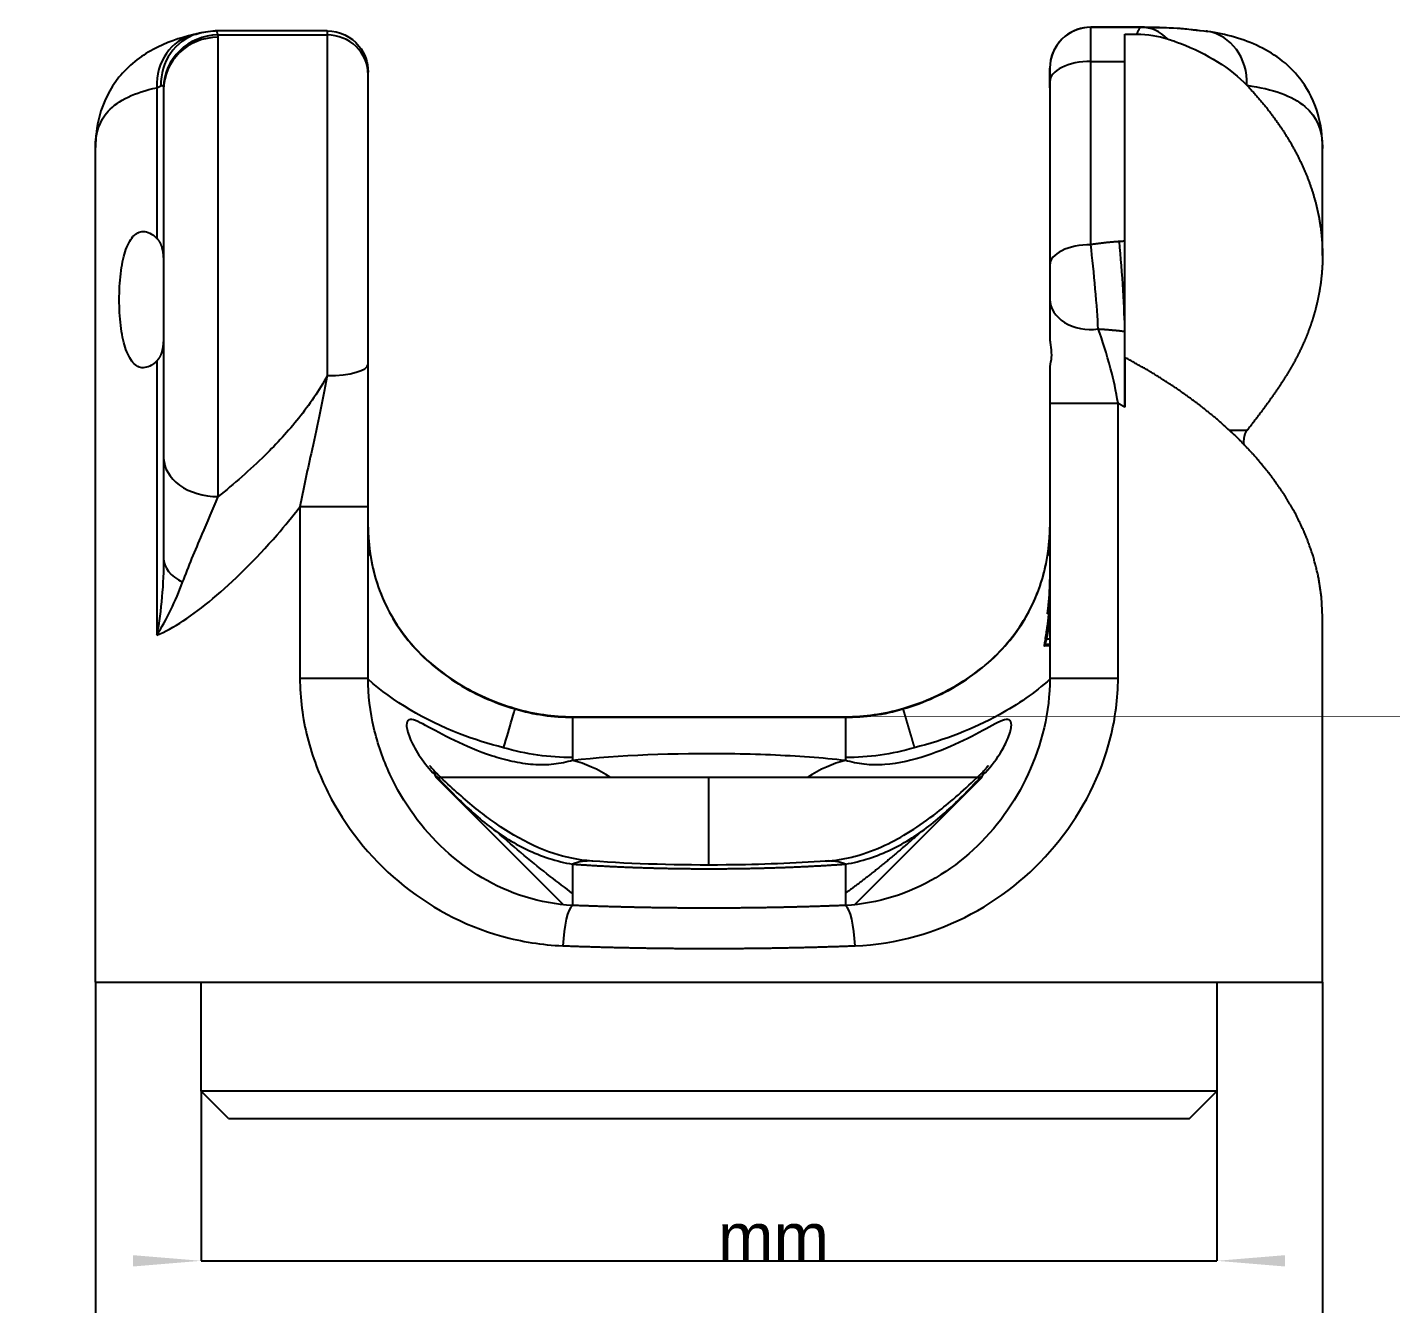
# Model space of a CAD drawing. Extents: x 9 to 202, y 45 to 250.
# Drawn here: x 8.8 to 108.8, y 146.2 to 239.9 of the extents above; entities that cross this region are included whole.
import ezdxf
from ezdxf.enums import TextEntityAlignment as Align

# ---------------------------------------------------------------- set-up
doc = ezdxf.new("R2010")
doc.units = 0
doc.layers.get('0').update_dxf_attribs({"linetype": 'CONTINUOUS'})
for name, color, linetype in [('Dimension001', 7, 'CONTINUOUS'), ('Dimension003', 7, 'CONTINUOUS'), ('ProjItem002', 7, 'CONTINUOUS')]:
    doc.layers.add(name, color=color, linetype=linetype)
doc.styles.get("Standard").update_dxf_attribs({"font": 'arial.ttf'})
doc.dimstyles.get("Standard").update_dxf_attribs({"dimscale": 0, "dimtxt": 2.5, "dimasz": 2.5, "dimexe": 1.25, "dimexo": 0.625, "dimtad": 1, "dimtxsty": 'STANDARD', "dimcen": 2.5, "dimazin": 3, "dimtfac": 1, "dimtmove": 0, "dimatfit": 3})

# ---------------------------------------------------------------- blocks, each defined once
blk = doc.blocks.new('*Dimension001')
at = {"color": 0}
for points in [[(16.5937, 148.973), (16.5937, 149.806), (21.5937, 149.39)], [(101.094, 148.973), (101.094, 149.806), (96.0937, 149.39)]]:
    blk.add_solid(points, dxfattribs=at)
at = {"layer": 'Dimension001'}
for p, q in [((21.5937, 161.839), (21.5937, 149.39)), ((96.0937, 161.839), (96.0937, 149.39)), ((21.5937, 149.39), (96.0937, 149.39))]:
    blk.add_line(p, q, dxfattribs=at)
blk.add_text(' mm', height=3.5, dxfattribs=at).set_placement((62.8953, 149.39), align=Align.CENTER)
blk = doc.blocks.new('*Dimension003')
at = {"color": 0}
for points in [[(8.84371, 131.968), (8.84371, 132.801), (13.8437, 132.385)], [(108.844, 131.968), (108.844, 132.801), (103.844, 132.385)]]:
    blk.add_solid(points, dxfattribs=at)
at = {"layer": 'Dimension003'}
for p, q in [((13.8437, 169.839), (13.8437, 132.385)), ((103.844, 169.839), (103.844, 132.385)), ((13.8437, 132.385), (103.844, 132.385))]:
    blk.add_line(p, q, dxfattribs=at)
blk.add_text(' mm', height=3.5, dxfattribs=at).set_placement((77.6944, 132.385), align=Align.CENTER)

msp = doc.modelspace()

# ---------------------------------------------------------------- linework, layer by layer
at = {"layer": 'ProjItem002'}
for p, q in [((30.8437, 239.598), (22.6271, 239.598)), ((22.8293, 239.301), (30.8437, 239.301)), ((86.8437, 239.865), (90.773, 239.865)), ((90.5706, 239.865), (86.8437, 239.865)), ((89.3437, 239.366), (90.2121, 239.366)), ((86.8437, 223.92), (86.8437, 237.365)), ((86.8437, 237.365), (89.3437, 237.365)), ((89.3437, 224.174), (89.3437, 237.365)), ((18.3437, 235.43), (18.3437, 224.383)), ((83.8437, 235.865), (83.8437, 222.42)), ((13.8437, 169.839), (13.8437, 231.042)), ((103.844, 223.118), (103.844, 231.044)), ((18.8437, 217.481), (18.8437, 200.93)), ((18.3437, 215.404), (18.3437, 195.278)), ((89.3437, 215.663), (89.3437, 212.012)), ((83.8437, 212.303), (83.8437, 192.122)), ((88.8437, 192.122), (88.8437, 212.303)), ((98.3067, 210.298), (97.0376, 210.298)), ((28.8437, 204.696), (28.8437, 192.122)), ((33.8437, 192.122), (33.8437, 204.696)), ((83.7942, 197.109), (83.8437, 197.109)), ((83.8159, 197.475), (83.8048, 197.475)), ((83.8437, 197.609), (83.8189, 197.609)), ((83.7733, 196.85), (83.671, 196.85)), ((103.844, 169.839), (103.844, 196.56)), ((83.8437, 194.496), (83.4336, 194.496)), ((83.4837, 194.63), (83.8437, 194.63)), ((83.8437, 194.996), (83.5139, 194.996)), ((48.8437, 189.298), (68.8437, 189.298)), ((48.8437, 189.257), (68.8437, 189.257)), ((48.8437, 189.257), (48.8437, 186.087)), ((68.8437, 189.257), (68.8437, 186.087)), ((48.1753, 175.507), (38.8437, 184.839)), ((58.8437, 178.418), (58.8437, 184.839)), ((69.5122, 175.508), (78.8437, 184.839)), ((48.8437, 178.487), (48.8437, 175.458)), ((68.8437, 178.487), (68.8437, 175.458)), ((21.5937, 161.839), (21.5937, 169.839)), ((96.0937, 169.839), (96.0937, 161.839)), ((23.5937, 159.839), (21.5937, 161.839)), ((94.0937, 159.839), (96.0937, 161.839))]:
    msp.add_line(p, q, dxfattribs=at)
for centre, major_axis, ratio, start_param, end_param in [((21.9437, 235.43), (-0.8953, 3.8985), 0.895524, -0.00041313, -4.91522), ((22.4883, 235.574), (1.198, -3.8164), 0.956867, 3.14166, 4.4206), ((22.8293, 235.42), (3.9002, 0.8878), 0.968849, -4.92946, -3.37236), ((22.8437, 235.284), (-4, 0), 0.961815, 4.71239, 0), ((21.9437, 235.43), (-0.8953, 3.8985), 0.895524, -0.0177562, -0.00041487), ((22.4883, 235.574), (1.198, -3.8164), 0.956867, 3.13777, 3.14166), ((22.4883, 235.574), (1.198, -3.8164), 0.956867, 3.03889, 3.13777), ((30.8437, 236.39), (-3, 0), 0.970316, 3.14159, 4.71239), ((86.8437, 236.865), (3, 0), 0.999994, -4.71239, -3.14159), ((90.5706, 235.865), (0.0172, -4), 0.773824, -3.80845, -3.14714), ((94.7926, 235.611), (-0.6118, -3.9529), 0.874384, -3.13912, -3.11401), ((94.7926, 235.611), (-0.6118, -3.9529), 0.874384, -4.57787, -3.14067), ((86.8437, 235.865), (3, 0), 0.5, -4.71239, -3.14159), ((88.9495, 221.65), (-0.343, 4.9882), 0.0395747, 3.75084, 5.23463), ((86.8437, 222.42), (3, 0), 0.5, -4.71239, -3.14159), ((86.8437, 219.915), (3, 0), 0.736521, 3.14159, 4.89336), ((30.8437, 215.152), (3, 0), 0.278883, 4.71239, 0), ((22.8437, 208.331), (4, 0), 0.722561, 3.14159, 4.71239), ((30.8438, 203.151), (3, 0.0117), 0.531746, 6.28318, 0.00594413), ((86.8436, 203.151), (3, -0.0117), 0.531746, 3.13565, 3.1416), ((31.051, 200.653), (2.9636, 0.4661), 0.172978, 6.28227, 0.315081), ((31.051, 200.653), (2.9636, 0.4661), 0.172978, 6.25764, 6.28222), ((86.6364, 200.653), (-2.9636, 0.4661), 0.172978, -6.28222, -6.25764), ((86.6364, 200.653), (-2.9636, 0.4661), 0.172978, -0.315081, -6.28227), ((22.8437, 200.93), (4, 0), 0.582825, 3.14159, 4.00341), ((43.7841, 187.025), (0.845, 2.8785), 0, -1.5708, -6.28234), ((43.7841, 187.025), (0.845, 2.8785), 0, -6.28196, -6.12461), ((48.8437, 166.359), (2.2618, -19.8717), 0.561489, -3.58704, -3.3416), ((68.8437, 166.359), (2.2618, 19.8717), 0.561489, -6.08318, -5.83774), ((25.0312, 170.697), (13.8918, 14.3881), 0.127861, -6.28304, -6.16107), ((25.0312, 170.697), (13.8918, 14.3881), 0.127861, -0.00002154, -6.28304), ((25.0312, 170.697), (13.8918, 14.3881), 0.127861, -0.00329707, -0.00002154), ((92.6562, 170.697), (13.8918, -14.3881), 0.127861, -3.14157, -3.13815), ((92.6562, 170.697), (13.8918, -14.3881), 0.127861, -3.26371, -3.14159), ((48.8437, 158.759), (-1.4134, -19.95), 0.390365, 3.14144, 3.32112), ((48.8437, 158.759), (-1.4134, -19.95), 0.390365, 3.13418, 3.14141), ((68.8437, 158.759), (1.4134, -19.95), 0.390365, -3.14141, -3.13418), ((68.8437, 158.759), (1.4134, -19.95), 0.390365, -3.32112, -3.14144), ((48.8437, 172.499), (-0.1225, -2.9975), 0.237908, 3.31167, 4.72211), ((68.8437, 172.499), (0.1225, -2.9975), 0.237908, -4.72211, -3.31167)]:
    msp.add_ellipse(centre, major_axis=major_axis, ratio=ratio, start_param=start_param, end_param=end_param, dxfattribs=at)
for points, degree, knots in [([(21.0505, 239.328), (19.996, 239.085), (18.9998, 238.742), (18.0679, 238.237), (17.1382, 237.735), (16.2595, 237.049), (15.571, 236.195), (14.8997, 235.37), (14.4051, 234.37), (14.1358, 233.348), (13.9293, 232.574), (13.8442, 231.798), (13.8444, 231.043)], 3, [0, 0, 0, 0, 0.166667, 0.166667, 0.166667, 0.333333, 0.333333, 0.333333, 0.666667, 0.666667, 0.666667, 1, 1, 1, 1]), ([(22.8437, 205.441), (22.8437, 207.671), (22.8437, 210.175), (22.8437, 212.898), (22.8437, 215.779), (22.8437, 218.751), (22.8437, 221.75), (22.8437, 224.707), (22.8437, 227.555), (22.8437, 230.232), (22.8437, 232.675), (22.8437, 234.832), (22.8437, 236.653), (22.8437, 238.097), (22.8437, 239.131)], 1, [5.33407, 5.33407, 5.48414, 5.63422, 5.7843, 5.93437, 6.08445, 6.23452, 6.3846, 6.53467, 6.68475, 6.83482, 6.9849, 7.13498, 7.28505, 7.43513, 7.43513]), ([(30.8437, 239.598), (31.7332, 239.603), (32.6126, 239.185), (33.1702, 238.492), (33.6034, 237.963), (33.8456, 237.282), (33.8437, 236.598)], 3, [0, 0, 0, 0, 0.565036, 0.565036, 0.565036, 1, 1, 1, 1]), ([(86.8437, 239.865), (86.1677, 239.867), (85.4944, 239.631), (84.968, 239.207), (84.2644, 238.65), (83.8384, 237.763), (83.8437, 236.865)], 3, [0, 0, 0, 0, 0.430026, 0.430026, 0.430026, 1, 1, 1, 1]), ([(86.8437, 237.365), (86.8437, 237.681), (86.8437, 237.98), (86.8437, 238.263), (86.8437, 238.527), (86.8437, 238.77), (86.8437, 238.992), (86.8437, 239.191), (86.8437, 239.365), (86.8437, 239.515), (86.8437, 239.639), (86.8437, 239.736), (86.8437, 239.807), (86.8437, 239.85), (86.8437, 239.865)], 1, [5.76134, 5.76134, 5.83589, 5.91044, 5.98499, 6.05954, 6.13409, 6.20864, 6.28319, 6.35773, 6.43228, 6.50683, 6.58138, 6.65593, 6.73048, 6.80503, 6.80503]), ([(89.3437, 237.365), (89.3437, 237.795), (89.3437, 238.188), (89.3437, 238.527), (89.3437, 238.575), (89.3437, 238.622), (89.3437, 238.669), (89.3437, 238.76), (89.3437, 238.848), (89.3437, 238.932), (89.3437, 239.013), (89.3437, 239.091), (89.3437, 239.165), (89.3437, 239.236), (89.3437, 239.303), (89.3437, 239.366)], 3, [5.76134, 5.76134, 5.76134, 5.76134, 6.05972, 6.05972, 6.05972, 6.10235, 6.10235, 6.10235, 6.1876, 6.1876, 6.1876, 6.27285, 6.27285, 6.27285, 6.3581, 6.3581, 6.3581, 6.3581]), ([(92.4716, 239.016), (92.7764, 238.918), (93.0819, 238.809), (93.3882, 238.692), (94.4046, 238.301), (95.3283, 237.841), (96.1337, 237.339), (96.9854, 236.809), (97.7162, 236.225), (98.2998, 235.611)], 3, [0.241689, 0.241689, 0.241689, 0.241689, 0.329862, 0.329862, 0.329862, 0.622818, 0.622818, 0.622818, 0.932631, 0.932631, 0.932631, 0.932631]), ([(103.844, 231.037), (103.844, 231.864), (103.74, 232.713), (103.493, 233.55), (103.248, 234.386), (102.853, 235.203), (102.332, 235.914), (101.934, 236.461), (101.45, 236.961), (100.917, 237.385), (100.385, 237.81), (99.8124, 238.158), (99.2209, 238.443), (98.0354, 239.013), (96.7626, 239.351), (95.4008, 239.564)], 3, [0, 0, 0, 0, 0.25, 0.25, 0.25, 0.5, 0.5, 0.5, 0.625, 0.625, 0.625, 0.75, 0.75, 0.75, 1, 1, 1, 1]), ([(83.8437, 235.432), (83.8437, 235.629), (83.8437, 235.812), (83.8437, 235.98), (83.8437, 236.133), (83.8437, 236.272), (83.8437, 236.396), (83.8437, 236.506), (83.8437, 236.601), (83.8437, 236.682), (83.8437, 236.748), (83.8437, 236.799), (83.8437, 236.836), (83.8437, 236.858), (83.8437, 236.865)], 1, [6.59451, 6.59451, 6.60879, 6.62306, 6.63734, 6.65161, 6.66589, 6.68016, 6.69444, 6.70871, 6.72299, 6.73726, 6.75154, 6.76581, 6.78009, 6.79437, 6.79437]), ([(83.8437, 236.865), (83.8437, 236.862), (83.8437, 236.859), (83.8437, 236.85), (83.8437, 236.842), (83.8437, 236.828), (83.8437, 236.814), (83.8437, 236.794), (83.8437, 236.775), (83.8437, 236.75), (83.8437, 236.725), (83.8437, 236.695), (83.8437, 236.665), (83.8437, 236.63), (83.8437, 236.595), (83.8437, 236.555), (83.8437, 236.516), (83.8437, 236.471), (83.8437, 236.427), (83.8437, 236.378), (83.8437, 236.33), (83.8437, 236.226), (83.8437, 236.111), (83.8437, 235.993), (83.8437, 235.865)], 2, [5.76134, 5.76134, 5.76134, 5.83589, 5.83589, 5.91044, 5.91044, 5.98499, 5.98499, 6.05954, 6.05954, 6.13409, 6.13409, 6.20864, 6.20864, 6.28319, 6.28319, 6.35773, 6.35773, 6.43228, 6.43228, 6.50683, 6.50683, 6.65593, 6.65593, 6.80503, 6.80503, 6.80503]), ([(13.8444, 231.043), (13.8433, 232.111), (14.1475, 233.005), (14.7885, 233.709), (15.5303, 234.526), (16.7203, 235.091), (18.3437, 235.43)], 3, [-1.90627, -1.90627, -1.90627, -1.90627, -1.02307, -1.02307, -1.02307, 0, 0, 0, 0]), ([(18.8437, 235.284), (18.8437, 234.456), (18.8437, 233.301), (18.8437, 231.845), (18.8437, 230.119), (18.8437, 228.164), (18.8437, 226.023), (18.8437, 223.744), (18.8437, 221.379), (18.8437, 218.98), (18.8437, 216.602), (18.8437, 214.297), (18.8437, 212.119), (18.8437, 210.115), (18.8437, 208.331)], 1, [5.13124, 5.13124, 5.28132, 5.4314, 5.58147, 5.73155, 5.88162, 6.0317, 6.18177, 6.33185, 6.48192, 6.632, 6.78208, 6.93215, 7.08223, 7.2323, 7.2323]), ([(33.8437, 227.518), (33.8437, 228.484), (33.8437, 229.402), (33.8437, 230.266), (33.8437, 231.072), (33.8437, 231.816), (33.8437, 232.494), (33.8437, 233.1), (33.8437, 233.633), (33.8437, 234.089), (33.8437, 234.466), (33.8437, 234.761), (33.8437, 234.973), (33.8437, 235.101), (33.8437, 235.143)], 1, [0, 0, 0.0747998, 0.1496, 0.224399, 0.299199, 0.373999, 0.448799, 0.523599, 0.598399, 0.673198, 0.747998, 0.822798, 0.897598, 0.972398, 1.0472, 1.0472]), ([(98.2998, 235.611), (100.199, 235.343), (101.628, 234.839), (102.548, 234.051), (103.426, 233.299), (103.843, 232.289), (103.844, 231.044)], 3, [-3.78893, -3.78893, -3.78893, -3.78893, -2.70638, -2.70638, -2.70638, -1.6744, -1.6744, -1.6744, -1.6744]), ([(98.2998, 235.611), (99.0496, 234.787), (99.7478, 233.948), (100.394, 233.095), (100.986, 232.229), (101.524, 231.352), (102.008, 230.464), (102.436, 229.566), (102.808, 228.661), (103.123, 227.748), (103.382, 226.829), (103.584, 225.905), (103.728, 224.978), (103.815, 224.049), (103.844, 223.118)], 1, [4.21076, 4.21076, 4.24659, 4.28242, 4.31825, 4.35408, 4.38992, 4.42575, 4.46158, 4.49741, 4.53324, 4.56907, 4.6049, 4.64073, 4.67656, 4.71239, 4.71239]), ([(17.35, 214.893), (17.0901, 214.893), (16.8267, 215.016), (16.5976, 215.274), (16.3685, 215.533), (16.173, 215.929), (16.0249, 216.397), (15.8872, 216.833), (15.7734, 217.386), (15.6993, 217.995), (15.6252, 218.604), (15.5901, 219.269), (15.5901, 219.893), (15.5901, 220.518), (15.6252, 221.183), (15.6993, 221.792), (15.7734, 222.401), (15.8872, 222.954), (16.0249, 223.389), (16.173, 223.858), (16.3685, 224.254), (16.5976, 224.512), (16.8267, 224.771), (17.09, 224.893), (17.3499, 224.893)], 3, [0.796184, 0.796184, 0.796184, 0.796184, 0.997656, 0.997656, 0.997656, 1.19913, 1.19913, 1.19913, 1.3865, 1.3865, 1.3865, 1.57388, 1.57388, 1.57388, 1.76126, 1.76126, 1.76126, 1.94863, 1.94863, 1.94863, 2.1501, 2.1501, 2.1501, 2.35154, 2.35154, 2.35154, 2.35154]), ([(18.3437, 224.383), (18.5066, 224.215), (18.6035, 224.003), (18.7518, 223.674), (18.8012, 223.224), (18.8469, 222.805), (18.8437, 222.306)], 2, [3.82876, 3.82876, 3.82876, 3.90504, 3.90504, 4.02355, 4.02355, 4.13353, 4.13353, 4.13353]), ([(89.3437, 217.567), (89.3437, 217.938), (89.3437, 218.409), (89.3437, 218.953), (89.3437, 219.501), (89.3437, 220.112), (89.3437, 220.753), (89.3437, 221.915), (89.3437, 223.151), (89.3437, 224.174)], 3, [0, 0, 0, 0, 0.194144, 0.194144, 0.194144, 0.389545, 0.389545, 0.389545, 0.74492, 0.74492, 0.74492, 0.74492]), ([(89.3437, 221.725), (89.3437, 221.751), (89.3437, 221.828), (89.3437, 221.952), (89.3437, 222.118), (89.3437, 222.32), (89.3437, 222.55), (89.3437, 222.796), (89.3437, 223.051), (89.3437, 223.302), (89.3437, 223.539), (89.3437, 223.753), (89.3437, 223.935), (89.3437, 224.078), (89.3437, 224.174)], 1, [4.71239, 4.71239, 4.91626, 5.12012, 5.32399, 5.52786, 5.73173, 5.93559, 6.13946, 6.34333, 6.54719, 6.75106, 6.95493, 7.1588, 7.36266, 7.56653, 7.56653]), ([(103.844, 223.118), (103.829, 222.446), (103.784, 221.775), (103.708, 221.104), (103.603, 220.435), (103.468, 219.768), (103.303, 219.103), (103.108, 218.44), (102.884, 217.781), (102.63, 217.125), (102.347, 216.474), (102.035, 215.827), (101.694, 215.184), (101.324, 214.547), (100.926, 213.916)], 1, [4.71239, 4.71239, 4.73825, 4.76411, 4.78997, 4.81583, 4.84169, 4.86756, 4.89342, 4.91928, 4.94514, 4.971, 4.99686, 5.02272, 5.04858, 5.07445, 5.07445]), ([(18.8437, 217.481), (18.8469, 216.982), (18.8012, 216.563), (18.7518, 216.112), (18.6035, 215.784), (18.5066, 215.571), (18.3437, 215.404)], 2, [0.245536, 0.245536, 0.245536, 0.35552, 0.35552, 0.474027, 0.474027, 0.550309, 0.550309, 0.550309]), ([(88.8437, 212.303), (88.7078, 213.153), (88.5137, 214.021), (88.3003, 214.834), (88.0159, 215.918), (87.6975, 216.906), (87.3837, 217.742)], 3, [0, 0, 0, 0, 0.374442, 0.374442, 0.374442, 0.873699, 0.873699, 0.873699, 0.873699]), ([(89.3437, 212.012), (89.3437, 212.6), (89.3437, 213.187), (89.3437, 213.742), (89.3437, 214.488), (89.3437, 215.225), (89.3437, 215.906), (89.3437, 216.536), (89.3437, 217.097), (89.3437, 217.567)], 3, [0, 0, 0, 0, 0.176467, 0.176467, 0.176467, 0.413617, 0.413617, 0.413617, 0.632599, 0.632599, 0.632599, 0.632599]), ([(83.8634, 216.746), (83.8889, 216.525), (83.9337, 216.257), (83.9494, 216.008), (83.9683, 215.745), (83.9461, 215.512), (83.9098, 215.38)], 3, [0.0263603, 0.0263603, 0.0263603, 0.0263603, 0.103432, 0.103432, 0.103432, 0.184591, 0.184591, 0.184591, 0.184591]), ([(33.8437, 204.696), (33.8437, 206.238), (33.8437, 207.757), (33.8437, 209.252), (33.8437, 211.243), (33.8437, 213.181), (33.8437, 215.152)], 3, [0, 0, 0, 0, 0.461844, 0.461844, 0.461844, 1.07764, 1.07764, 1.07764, 1.07764]), ([(103.844, 196.56), (103.765, 198.092), (103.531, 199.619), (103.141, 201.135), (102.596, 202.635), (101.9, 204.114), (101.053, 205.567), (100.06, 206.988), (98.9227, 208.373), (97.6464, 209.717), (96.235, 211.016), (94.6934, 212.263), (93.0271, 213.457), (91.2418, 214.591), (89.3437, 215.663)], 1, [1.5708, 1.5708, 1.6298, 1.6888, 1.74781, 1.80681, 1.86582, 1.92482, 1.98383, 2.04283, 2.10184, 2.16084, 2.21984, 2.27885, 2.33785, 2.39686, 2.39686]), ([(30.8437, 214.315), (30.2509, 213.211), (29.5342, 212.177), (28.7579, 211.207), (27.9816, 210.236), (27.1456, 209.33), (26.2846, 208.48), (25.1631, 207.373), (23.9998, 206.361), (22.8437, 205.441)], 3, [22.4711, 22.4711, 22.4711, 22.4711, 22.9374, 22.9374, 22.9374, 23.4037, 23.4037, 23.4037, 24.0111, 24.0111, 24.0111, 24.0111]), ([(30.8437, 214.315), (30.4702, 212.214), (30.0501, 210.361), (29.6555, 208.575), (29.3596, 207.235), (29.0782, 205.933), (28.8437, 204.696)], 3, [-1.07764, -1.07764, -1.07764, -1.07764, -0.461844, -0.461844, -0.461844, 0, 0, 0, 0]), ([(83.8437, 212.303), (83.8639, 212.303), (83.8841, 212.303), (83.9442, 212.303), (84.0043, 212.303), (84.1026, 212.303), (84.2009, 212.303), (84.3348, 212.303), (84.4688, 212.303), (84.6347, 212.303), (84.8006, 212.303), (84.994, 212.303), (85.1875, 212.303), (85.4032, 212.303), (85.619, 212.303), (85.8512, 212.303), (86.0835, 212.303), (86.5664, 212.303), (87.0608, 212.303), (87.3041, 212.303), (87.5474, 212.303), (87.7812, 212.303), (88.015, 212.303), (88.233, 212.303), (88.451, 212.303), (88.6473, 212.303), (88.8437, 212.303)], 2, [0, 0, 0, 0.164323, 0.164323, 0.328646, 0.328646, 0.492969, 0.492969, 0.657293, 0.657293, 0.821616, 0.821616, 0.985939, 0.985939, 1.15026, 1.15026, 1.31459, 1.31459, 1.64323, 1.64323, 1.80755, 1.80755, 1.97188, 1.97188, 2.1362, 2.1362, 2.30052, 2.30052, 2.30052]), ([(98.0813, 209.28), (98.0757, 209.357), (98.0757, 209.432), (98.0758, 209.625), (98.1102, 209.81), (98.1464, 209.994), (98.2054, 210.126), (98.2499, 210.226), (98.3067, 210.298)], 2, [0.301241, 0.301241, 0.301241, 0.316216, 0.316216, 0.353726, 0.353726, 0.391235, 0.391235, 0.42008, 0.42008, 0.42008]), ([(18.8437, 208.331), (18.8437, 207.345), (18.8437, 206.332), (18.8437, 205.292), (18.8437, 203.907), (18.8437, 202.476), (18.8437, 200.93)], 3, [0, 0, 0, 0, 0.428007, 0.428007, 0.428007, 0.998684, 0.998684, 0.998684, 0.998684]), ([(20.2395, 199.16), (20.6666, 200.302), (21.163, 201.471), (21.6748, 202.676), (22.0601, 203.581), (22.4498, 204.502), (22.8437, 205.441)], 3, [-0.998684, -0.998684, -0.998684, -0.998684, -0.428007, -0.428007, -0.428007, 0, 0, 0, 0]), ([(18.3437, 195.278), (19.5479, 195.77), (20.9533, 196.707), (22.4591, 197.964), (23.9648, 199.222), (25.5708, 200.8), (27.1692, 202.648), (27.7318, 203.297), (28.2899, 203.98), (28.8435, 204.697)], 3, [-25.7353, -25.7353, -25.7353, -25.7353, -24.8027, -24.8027, -24.8027, -23.87, -23.87, -23.87, -23.5425, -23.5425, -23.5425, -23.5425]), ([(33.8437, 204.696), (33.8235, 204.696), (33.8033, 204.696), (33.7432, 204.696), (33.6832, 204.696), (33.5848, 204.696), (33.4865, 204.696), (33.3526, 204.696), (33.2187, 204.696), (33.0527, 204.696), (32.8868, 204.696), (32.6934, 204.696), (32.5, 204.696), (32.2842, 204.696), (32.0685, 204.696), (31.8362, 204.696), (31.604, 204.696), (31.1211, 204.696), (30.6266, 204.696), (30.3833, 204.696), (30.1401, 204.696), (29.9063, 204.696), (29.6725, 204.696), (29.4545, 204.696), (29.2364, 204.696), (29.0401, 204.696), (28.8437, 204.696)], 2, [0, 0, 0, 0.164323, 0.164323, 0.328646, 0.328646, 0.492969, 0.492969, 0.657293, 0.657293, 0.821616, 0.821616, 0.985939, 0.985939, 1.15026, 1.15026, 1.31459, 1.31459, 1.64323, 1.64323, 1.80755, 1.80755, 1.97188, 1.97188, 2.1362, 2.1362, 2.30052, 2.30052, 2.30052]), ([(33.8438, 203.163), (33.8448, 202.773), (33.8747, 202.338), (33.9146, 201.757), (34.0146, 201.118)], 2, [0, 0, 0, 0.427503, 0.427503, 1, 1, 1]), ([(83.6728, 201.118), (83.7728, 201.757), (83.8127, 202.338), (83.8426, 202.773), (83.8436, 203.163)], 2, [0, 0, 0, 0.5725, 0.5725, 1, 1, 1]), ([(34.0146, 201.118), (34.1878, 200.016), (34.4925, 198.981), (34.8998, 198.028), (35.3049, 197.086), (35.8066, 196.213), (36.4051, 195.41), (37.4574, 193.994), (38.8148, 192.763), (40.4333, 191.76), (41.6983, 190.975), (43.131, 190.342), (44.629, 189.903)], 3, [0, 0, 0, 0, 0.308949, 0.308949, 0.308949, 0.614882, 0.614882, 0.614882, 0.807441, 0.807441, 0.807441, 1, 1, 1, 1]), ([(34.0157, 201.106), (34.2653, 199.519), (34.7863, 198.057), (35.5231, 196.746), (36.2599, 195.435), (37.2125, 194.275), (38.3586, 193.263), (39.5048, 192.251), (40.8445, 191.388), (42.3207, 190.719), (43.0619, 190.385), (43.8278, 190.101), (44.6185, 189.867)], 3, [0, 0, 0, 0, 0.58996, 0.58996, 0.58996, 1.17992, 1.17992, 1.17992, 1.76988, 1.76988, 1.76988, 2.06486, 2.06486, 2.06486, 2.06486]), ([(73.0584, 189.903), (74.641, 190.368), (76.148, 191.051), (77.4685, 191.895), (78.8317, 192.767), (79.9969, 193.806), (80.9478, 194.98), (81.8865, 196.142), (82.6229, 197.437), (83.1266, 198.907), (83.3677, 199.609), (83.5498, 200.346), (83.6728, 201.118)], 3, [0, 0, 0, 0, 0.287676, 0.287676, 0.287676, 0.575352, 0.575352, 0.575352, 0.863028, 0.863028, 0.863028, 1, 1, 1, 1]), ([(73.0689, 189.867), (74.6441, 190.332), (76.1458, 191.013), (77.4724, 191.863), (78.799, 192.713), (79.9505, 193.731), (80.899, 194.893), (81.8476, 196.055), (82.5931, 197.36), (83.0999, 198.817), (83.3548, 199.547), (83.5454, 200.31), (83.6717, 201.106)], 3, [0, 0, 0, 0, 0.589973, 0.589973, 0.589973, 1.17995, 1.17995, 1.17995, 1.76992, 1.76992, 1.76992, 2.0649, 2.0649, 2.0649, 2.0649]), ([(83.8189, 197.609), (83.8208, 197.61), (83.8195, 197.559), (83.8151, 197.458), (83.811, 197.368), (83.8043, 197.246), (83.7942, 197.109)], 3, [0.286541, 0.286541, 0.286541, 0.286541, 0.340356, 0.340356, 0.340356, 0.387582, 0.387582, 0.387582, 0.387582]), ([(83.5139, 194.996), (83.4876, 194.859), (83.464, 194.737), (83.4484, 194.647), (83.4311, 194.546), (83.4262, 194.496), (83.4336, 194.496)], 3, [-0.0853811, -0.0853811, -0.0853811, -0.0853811, -0.0376732, -0.0376732, -0.0376732, 0.0161439, 0.0161439, 0.0161439, 0.0161439]), ([(28.8437, 192.122), (29.0401, 192.122), (29.2364, 192.122), (29.4545, 192.122), (29.6725, 192.122), (29.9063, 192.122), (30.1401, 192.122), (30.625, 192.122), (31.119, 192.122), (31.3615, 192.122), (31.604, 192.122), (31.8362, 192.122), (32.0685, 192.122), (32.2842, 192.122), (32.5, 192.122), (32.6934, 192.122), (32.8868, 192.122), (33.0527, 192.122), (33.2187, 192.122), (33.3526, 192.122), (33.4865, 192.122), (33.5848, 192.122), (33.6832, 192.122), (33.7432, 192.122), (33.8033, 192.122), (33.8235, 192.122), (33.8437, 192.122)], 2, [0, 0, 0, 0.164323, 0.164323, 0.328646, 0.328646, 0.492969, 0.492969, 0.821616, 0.821616, 0.985939, 0.985939, 1.15026, 1.15026, 1.31459, 1.31459, 1.47891, 1.47891, 1.64323, 1.64323, 1.80755, 1.80755, 1.97188, 1.97188, 2.1362, 2.1362, 2.30052, 2.30052, 2.30052]), ([(28.8437, 192.122), (28.8437, 190.648), (29.0379, 189.178), (29.3925, 187.77), (29.7472, 186.363), (30.2621, 185.018), (30.8983, 183.754), (32.1706, 181.225), (33.9274, 179.019), (36.0842, 177.212), (38.241, 175.404), (40.7977, 173.996), (43.6593, 173.2), (45.0901, 172.802), (46.5971, 172.557), (48.1294, 172.499)], 3, [-3.09479, -3.09479, -3.09479, -3.09479, -2.65268, -2.65268, -2.65268, -2.21056, -2.21056, -2.21056, -1.32634, -1.32634, -1.32634, -0.442113, -0.442113, -0.442113, 0, 0, 0, 0]), ([(48.8437, 175.458), (47.6492, 175.517), (46.4744, 175.734), (45.3594, 176.08), (43.1295, 176.774), (41.139, 177.987), (39.4621, 179.533), (37.7852, 181.078), (36.4219, 182.956), (35.4355, 185.094), (34.9423, 186.163), (34.5433, 187.297), (34.2687, 188.479), (33.994, 189.662), (33.8437, 190.892), (33.8437, 192.122)], 3, [0, 0, 0, 0, 0.442113, 0.442113, 0.442113, 1.32634, 1.32634, 1.32634, 2.21056, 2.21056, 2.21056, 2.65268, 2.65268, 2.65268, 3.09479, 3.09479, 3.09479, 3.09479]), ([(43.7841, 187.025), (42.6742, 187.302), (41.5856, 187.645), (40.5446, 188.048), (37.9679, 189.046), (35.6844, 190.413), (33.8439, 192.041)], 3, [-2.06486, -2.06486, -2.06486, -2.06486, -1.76988, -1.76988, -1.76988, -1.03983, -1.03983, -1.03983, -1.03983]), ([(83.8437, 192.122), (83.8437, 190.892), (83.6891, 189.658), (83.4153, 188.476), (82.8678, 186.112), (81.844, 183.957), (80.4928, 182.092), (79.1415, 180.228), (77.4629, 178.654), (75.4858, 177.491), (73.5086, 176.328), (71.2328, 175.575), (68.8437, 175.458)], 3, [0, 0, 0, 0, 0.442114, 0.442114, 0.442114, 1.32634, 1.32634, 1.32634, 2.21057, 2.21057, 2.21057, 3.0948, 3.0948, 3.0948, 3.0948]), ([(69.558, 172.499), (72.6227, 172.616), (75.5425, 173.48), (78.0821, 174.831), (80.6218, 176.182), (82.7812, 178.021), (84.5217, 180.213), (86.2622, 182.406), (87.5836, 184.952), (88.2905, 187.767), (88.6439, 189.174), (88.8437, 190.648), (88.8437, 192.122)], 3, [-3.0948, -3.0948, -3.0948, -3.0948, -2.21057, -2.21057, -2.21057, -1.32634, -1.32634, -1.32634, -0.442114, -0.442114, -0.442114, 0, 0, 0, 0]), ([(83.8435, 192.042), (82.7447, 191.067), (81.496, 190.192), (80.1139, 189.432), (78.2411, 188.401), (76.1233, 187.579), (73.9033, 187.025)], 3, [-1.02539, -1.02539, -1.02539, -1.02539, -0.589973, -0.589973, -0.589973, 0, 0, 0, 0]), ([(83.8437, 192.122), (83.8639, 192.122), (83.8841, 192.122), (83.9442, 192.122), (84.0043, 192.122), (84.1026, 192.122), (84.2009, 192.122), (84.3348, 192.122), (84.4688, 192.122), (84.6347, 192.122), (84.8006, 192.122), (84.994, 192.122), (85.1875, 192.122), (85.4032, 192.122), (85.619, 192.122), (85.8512, 192.122), (86.0835, 192.122), (86.5664, 192.122), (87.0608, 192.122), (87.3041, 192.122), (87.5474, 192.122), (87.7812, 192.122), (88.015, 192.122), (88.233, 192.122), (88.451, 192.122), (88.6473, 192.122), (88.8437, 192.122)], 2, [0, 0, 0, 0.164323, 0.164323, 0.328646, 0.328646, 0.492969, 0.492969, 0.657293, 0.657293, 0.821616, 0.821616, 0.985939, 0.985939, 1.15026, 1.15026, 1.31459, 1.31459, 1.64323, 1.64323, 1.80755, 1.80755, 1.97188, 1.97188, 2.1362, 2.1362, 2.30052, 2.30052, 2.30052]), ([(48.8437, 186.087), (48.3949, 185.969), (47.9407, 185.87), (47.4593, 185.815), (46.9778, 185.759), (46.4692, 185.746), (45.9561, 185.783), (45.443, 185.82), (44.9255, 185.906), (44.4129, 186.018), (43.8986, 186.132), (43.3945, 186.269), (42.9006, 186.43), (40.9319, 187.07), (39.21, 188.052), (38.0612, 188.656), (37.4867, 188.958), (37.0555, 189.166), (36.8298, 189.067), (36.7169, 189.018), (36.6554, 188.892), (36.6635, 188.672), (36.6716, 188.452), (36.7493, 188.137), (36.902, 187.757), (37.0546, 187.377), (37.2823, 186.932), (37.571, 186.487), (37.8598, 186.041), (38.2097, 185.595), (38.5955, 185.194)], 3, [0, 0, 0, 0, 0.37916, 0.37916, 0.37916, 0.75832, 0.75832, 0.75832, 1.13748, 1.13748, 1.13748, 1.51664, 1.51664, 1.51664, 3.03328, 3.03328, 3.03328, 3.7916, 3.7916, 3.7916, 4.17076, 4.17076, 4.17076, 4.54992, 4.54992, 4.54992, 4.92908, 4.92908, 4.92908, 5.30824, 5.30824, 5.30824, 5.30824]), ([(79.092, 185.194), (79.5759, 185.697), (79.9997, 186.269), (80.3202, 186.818), (80.5129, 187.147), (80.6701, 187.469), (80.7848, 187.755), (80.9377, 188.136), (81.015, 188.451), (81.0234, 188.672), (81.0318, 188.892), (80.9714, 189.017), (80.8584, 189.066), (80.6318, 189.164), (80.1966, 188.961), (79.6239, 188.659), (79.0502, 188.356), (78.3344, 187.95), (77.5129, 187.549), (76.6914, 187.149), (75.7642, 186.754), (74.7826, 186.433), (73.804, 186.116), (72.7572, 185.859), (71.7308, 185.783), (71.2169, 185.747), (70.718, 185.758), (70.2341, 185.814), (69.7525, 185.87), (69.2924, 185.969), (68.8437, 186.087)], 3, [-5.30608, -5.30608, -5.30608, -5.30608, -4.83233, -4.83233, -4.83233, -4.54807, -4.54807, -4.54807, -4.16907, -4.16907, -4.16907, -3.79006, -3.79006, -3.79006, -3.03205, -3.03205, -3.03205, -2.27404, -2.27404, -2.27404, -1.51602, -1.51602, -1.51602, -0.758012, -0.758012, -0.758012, -0.379006, -0.379006, -0.379006, 0, 0, 0, 0]), ([(73.0689, 189.867), (73.0777, 189.837), (73.0866, 189.807), (73.0996, 189.763), (73.1125, 189.719), (73.1296, 189.661), (73.1466, 189.603), (73.1674, 189.532), (73.1883, 189.461), (73.2128, 189.377), (73.2373, 189.294), (73.2652, 189.199), (73.293, 189.104), (73.324, 188.998), (73.355, 188.893), (73.3888, 188.778), (73.4225, 188.663), (73.4587, 188.539), (73.495, 188.416), (73.5332, 188.286), (73.5715, 188.155), (73.6115, 188.019), (73.6515, 187.883), (73.6927, 187.742), (73.734, 187.602), (73.818, 187.316), (73.9033, 187.025)], 2, [0.317151, 0.317151, 0.317151, 0.418024, 0.418024, 0.518897, 0.518897, 0.61977, 0.61977, 0.720643, 0.720643, 0.821516, 0.821516, 0.922388, 0.922388, 1.02326, 1.02326, 1.12413, 1.12413, 1.22501, 1.22501, 1.32588, 1.32588, 1.42675, 1.42675, 1.52763, 1.52763, 1.72937, 1.72937, 1.72937]), ([(68.8437, 186.087), (68.0178, 186.181), (67.1275, 186.262), (66.2046, 186.33), (64.3588, 186.465), (62.3826, 186.545), (60.3703, 186.572), (56.3457, 186.627), (52.1769, 186.467), (48.8437, 186.087)], 3, [5.92224, 5.92224, 5.92224, 5.92224, 6.22359, 6.22359, 6.22359, 6.82629, 6.82629, 6.82629, 8.03167, 8.03167, 8.03167, 8.03167]), ([(38.374, 185.713), (38.373, 185.711), (38.4121, 185.659), (38.4912, 185.557), (38.5725, 185.457), (38.6931, 185.309), (38.923, 185.085)], 3, [0, 0, 0, 0, 0.5, 0.5, 0.5, 1, 1, 1, 1]), ([(39.1799, 184.839), (39.1206, 184.896), (39.0209, 184.991), (38.9751, 185.035), (38.9227, 185.085)], 2, [0, 0, 0, 0.5, 0.5, 1, 1, 1]), ([(79.3107, 185.709), (79.3098, 185.708), (79.2785, 185.66), (79.1995, 185.561), (79.1604, 185.511), (79.1065, 185.448), (79.0378, 185.37), (78.9677, 185.291), (78.883, 185.2), (78.7645, 185.085)], 3, [0, 0, 0, 0, 0.5, 0.5, 0.5, 0.75, 0.75, 0.75, 1, 1, 1, 1]), ([(38.9362, 184.839), (39.7223, 184.013), (40.4698, 183.232), (41.2284, 182.535), (41.6613, 182.135), (42.1041, 181.757), (42.5568, 181.401), (43.4654, 180.689), (44.433, 180.062), (45.482, 179.559), (46.531, 179.057), (47.6614, 178.681), (48.8437, 178.487)], 3, [-3.01723, -3.01723, -3.01723, -3.01723, -2.2355, -2.2355, -2.2355, -1.7884, -1.7884, -1.7884, -0.8942, -0.8942, -0.8942, 0, 0, 0, 0]), ([(51.61, 184.839), (50.2182, 184.839), (48.876, 184.839), (47.591, 184.839), (46.3707, 184.839), (45.2221, 184.839), (44.1519, 184.839), (43.166, 184.839), (42.2703, 184.839), (41.4698, 184.839), (40.7692, 184.839), (40.1725, 184.839), (39.6831, 184.839), (39.3038, 184.839), (39.0368, 184.839)], 1, [1.94087, 1.94087, 2.0167, 2.09253, 2.16837, 2.2442, 2.32003, 2.39586, 2.47169, 2.54753, 2.62336, 2.69919, 2.77502, 2.85085, 2.92669, 3.00252, 3.00252]), ([(50.2587, 178.708), (49.2292, 178.783), (48.3025, 178.992), (47.4537, 179.27), (46.4613, 179.597), (45.4913, 180.051), (44.5379, 180.609), (44.0197, 180.913), (43.4981, 181.254), (42.9449, 181.652), (42.1908, 182.195), (41.3995, 182.826), (40.489, 183.633), (40.0754, 183.999), (39.6389, 184.401), (39.1794, 184.839)], 3, [0, 0, 0, 0, 0.2, 0.2, 0.2, 0.4, 0.4, 0.4, 0.6, 0.6, 0.6, 0.8, 0.8, 0.8, 1, 1, 1, 1]), ([(78.5074, 184.839), (78.1905, 184.839), (77.7714, 184.839), (77.2526, 184.839), (76.6366, 184.839), (75.9267, 184.839), (75.1267, 184.839), (74.2408, 184.839), (73.2737, 184.839), (72.2305, 184.839), (71.1166, 184.839), (69.938, 184.839), (68.7009, 184.839), (67.4117, 184.839), (66.0774, 184.839)], 1, [6.46682, 6.46682, 6.53947, 6.61212, 6.68477, 6.75742, 6.83007, 6.90272, 6.97537, 7.04801, 7.12066, 7.19331, 7.26596, 7.33861, 7.41126, 7.48391, 7.48391]), ([(67.4287, 178.708), (67.8246, 178.737), (68.1997, 178.783), (68.5538, 178.846), (68.9052, 178.907), (69.247, 178.984), (69.5793, 179.074), (70.3318, 179.278), (71.0587, 179.551), (71.7482, 179.871), (72.3706, 180.161), (72.9833, 180.497), (73.6165, 180.894), (74.2507, 181.292), (74.8946, 181.745), (75.5836, 182.283), (76.0131, 182.619), (76.4632, 182.991), (76.9493, 183.415), (77.4356, 183.838), (77.955, 184.313), (78.5077, 184.839)], 3, [0, 0, 0, 0, 0.125, 0.125, 0.125, 0.25, 0.25, 0.25, 0.5, 0.5, 0.5, 0.625, 0.625, 0.625, 0.75, 0.75, 0.75, 0.875, 0.875, 0.875, 1, 1, 1, 1]), ([(68.8437, 178.487), (69.436, 178.585), (70.0135, 178.725), (70.5761, 178.907), (71.6991, 179.269), (72.7493, 179.786), (73.7221, 180.403), (74.6948, 181.019), (75.59, 181.735), (76.4595, 182.536), (76.892, 182.936), (77.325, 183.359), (77.7585, 183.805), (78.0844, 184.141), (78.4153, 184.485), (78.7512, 184.839)], 3, [-12.3127, -12.3127, -12.3127, -12.3127, -11.8656, -11.8656, -11.8656, -10.9714, -10.9714, -10.9714, -10.0772, -10.0772, -10.0772, -9.63015, -9.63015, -9.63015, -9.2955, -9.2955, -9.2955, -9.2955]), ([(48.8437, 176.341), (48.3066, 176.732), (47.7558, 177.149), (47.1914, 177.59), (45.9532, 178.558), (44.6588, 179.636), (43.2714, 180.868)], 3, [1.47389, 1.47389, 1.47389, 1.47389, 1.7884, 1.7884, 1.7884, 2.4786, 2.4786, 2.4786, 2.4786]), ([(74.4148, 180.867), (73.6846, 180.219), (72.9852, 179.623), (70.7867, 177.754), (68.8437, 176.342)], 2, [9.83449, 9.83449, 9.83449, 10.0772, 10.0772, 10.8388, 10.8388, 10.8388]), ([(48.8437, 178.487), (50.2118, 178.398), (51.6077, 178.321), (53.0268, 178.259), (54.4646, 178.21), (55.9164, 178.175), (57.3777, 178.154), (58.8437, 178.147), (60.3097, 178.154), (61.771, 178.175), (63.2229, 178.21), (64.6606, 178.259), (66.0798, 178.321), (67.4756, 178.398), (68.8437, 178.487)], 1, [5.8863, 5.8863, 5.943, 5.9997, 6.0564, 6.11309, 6.16979, 6.22649, 6.28319, 6.33988, 6.39658, 6.45328, 6.50998, 6.56667, 6.62337, 6.68007, 6.68007]), ([(67.4289, 178.708), (65.1575, 178.547), (62.6407, 178.448), (60.092, 178.424), (56.7128, 178.392), (53.2707, 178.494), (50.2585, 178.708)], 3, [0, 0, 0, 0, 0.429923, 0.429923, 0.429923, 1, 1, 1, 1]), ([(68.8437, 175.458), (67.4371, 175.405), (66.0204, 175.36), (64.5953, 175.323), (63.1633, 175.294), (61.7263, 175.273), (60.2859, 175.261), (58.8437, 175.257), (57.4016, 175.261), (55.9611, 175.273), (54.5241, 175.294), (53.0921, 175.323), (51.667, 175.36), (50.2503, 175.405), (48.8437, 175.458)], 1, [6.04278, 6.04278, 6.07712, 6.11147, 6.14581, 6.18015, 6.2145, 6.24884, 6.28319, 6.31753, 6.35187, 6.38622, 6.42056, 6.4549, 6.48925, 6.52359, 6.52359]), ([(48.1294, 172.499), (49.6365, 172.446), (51.1544, 172.401), (52.6813, 172.364), (54.2155, 172.335), (55.7552, 172.314), (57.2986, 172.302), (58.8437, 172.298), (60.3889, 172.302), (61.9322, 172.314), (63.4719, 172.335), (65.0061, 172.364), (66.5331, 172.401), (68.051, 172.446), (69.558, 172.499)], 1, [6.04278, 6.04278, 6.07712, 6.11147, 6.14581, 6.18015, 6.2145, 6.24884, 6.28319, 6.31753, 6.35187, 6.38622, 6.42056, 6.4549, 6.48925, 6.52359, 6.52359]), ([(13.8437, 169.839), (14.972, 169.839), (18.3001, 169.839), (23.6613, 169.839), (30.7867, 169.839), (39.3189, 169.839), (48.8303, 169.839), (58.8437, 169.839), (68.8572, 169.839), (78.3685, 169.839), (86.9008, 169.839), (94.0261, 169.839), (99.3873, 169.839), (102.715, 169.839), (103.844, 169.839)], 1, [0.362057, 0.362057, 0.586456, 0.810856, 1.03526, 1.25965, 1.48405, 1.70845, 1.93285, 2.15725, 2.38165, 2.60605, 2.83045, 3.05485, 3.27925, 3.50365, 3.50365]), ([(23.5937, 159.839), (24.4775, 159.839), (27.0846, 159.839), (31.2842, 159.839), (36.8657, 159.839), (43.5493, 159.839), (50.9998, 159.839), (58.8437, 159.839), (66.6876, 159.839), (74.1381, 159.839), (80.8217, 159.839), (86.4033, 159.839), (90.6029, 159.839), (93.2099, 159.839), (94.0937, 159.839)], 1, [6.28319, 6.28319, 6.50758, 6.73198, 6.95638, 7.18078, 7.40518, 7.62958, 7.85398, 8.07838, 8.30278, 8.52718, 8.75158, 8.97598, 9.20038, 9.42478, 9.42478])]:
    msp.add_open_spline(points, degree=degree, knots=knots, dxfattribs=at)
for points, degree in [([(21.0505, 239.328), (21.1946, 239.361), (21.2898, 239.389), (21.2911, 239.389)], 3), ([(21.2911, 239.389), (21.291, 239.389)], 1), ([(21.3067, 239.388), (21.7186, 239.519), (22.1688, 239.598), (22.6261, 239.598)], 3), ([(22.6271, 239.598), (22.6261, 239.598)], 1), ([(22.8293, 239.301), (22.7882, 239.598), (22.6271, 239.598)], 2), ([(22.8437, 239.131), (22.8437, 239.222), (22.8293, 239.301)], 2), ([(30.8437, 239.598), (30.8437, 239.597), (30.8437, 239.301)], 2), ([(30.8437, 239.301), (30.8437, 238.619), (30.8437, 237.689), (30.8437, 236.524), (30.8437, 235.14), (30.8437, 233.554), (30.8437, 231.788), (30.8437, 229.866), (30.8437, 227.811), (30.8437, 225.653), (30.8437, 223.418), (30.8437, 221.137), (30.8437, 218.839), (30.8437, 216.555), (30.8437, 214.315)], 1), ([(86.8437, 239.865), (86.8437, 239.865)], 1), ([(90.5706, 239.865), (90.3872, 239.862), (90.2121, 239.366)], 2), ([(90.2121, 239.366), (91.0111, 239.367), (91.7982, 239.235), (92.4716, 239.016)], 3), ([(90.7715, 239.865), (90.5706, 239.865)], 1), ([(90.773, 239.865), (90.7715, 239.865)], 1), ([(90.7715, 239.865), (92.4363, 239.864), (93.9637, 239.785), (95.3961, 239.564)], 3), ([(94.7926, 239.597), (93.6351, 239.786), (92.2873, 239.865), (90.773, 239.865)], 3), ([(33.8437, 236.39), (33.8437, 236.597), (33.8437, 236.598)], 2), ([(33.8437, 236.598), (33.8437, 236.598), (33.8437, 236.57)], 2), ([(33.8437, 215.152), (33.8437, 217.056), (33.8437, 218.997), (33.8437, 220.95), (33.8437, 222.889), (33.8437, 224.789), (33.8437, 226.624), (33.8437, 228.37), (33.8437, 230.004), (33.8437, 231.505), (33.8437, 232.853), (33.8437, 234.03), (33.8437, 235.02), (33.8437, 235.81), (33.8437, 236.39)], 1), ([(83.8437, 236.865), (83.8437, 236.865)], 1), ([(18.3437, 235.43), (18.5282, 235.507), (18.6463, 235.574)], 2), ([(18.6463, 235.574), (18.804, 235.665), (18.8357, 235.42)], 2), ([(18.8357, 235.42), (18.8437, 235.356), (18.8437, 235.284)], 2), ([(103.844, 231.044), (103.844, 231.037)], 1), ([(103.844, 231.037), (103.844, 230.987)], 1), ([(17.3499, 224.893), (17.6561, 224.894), (18.0078, 224.725), (18.3437, 224.383)], 3), ([(88.9495, 224.15), (87.8906, 224.077), (86.8437, 223.92)], 2), ([(89.3437, 224.174), (88.9495, 224.15)], 1), ([(87.3837, 217.742), (87.3261, 219.273), (87.0733, 221.979), (86.8437, 223.92)], 3), ([(83.8437, 222.42), (83.8437, 221.63), (83.8437, 220.532), (83.8437, 219.915)], 3), ([(83.8437, 219.915), (83.8437, 219.087), (83.8437, 218.137), (83.8437, 217.088)], 3), ([(83.8437, 217.086), (83.8439, 216.915), (83.864, 216.745)], 2), ([(87.3837, 217.742), (88.3748, 217.682), (89.3437, 217.567)], 2), ([(18.3437, 215.404), (18.0078, 215.062), (17.6562, 214.893), (17.35, 214.893)], 3), ([(83.9098, 215.38), (83.845, 215.134), (83.8437, 214.887)], 2), ([(83.8437, 214.887), (83.8437, 214.052), (83.8437, 213.182), (83.8437, 212.303)], 3), ([(100.926, 213.916), (99.7225, 212.081), (98.3067, 210.298)], 2), ([(88.8437, 212.303), (89.0954, 212.159), (89.3437, 212.012)], 2), ([(33.8437, 203.209), (33.8438, 203.162)], 1), ([(33.8437, 203.209), (33.8438, 203.163)], 1), ([(33.8438, 203.162), (33.8459, 202.533), (33.9001, 201.835), (34.0157, 201.106)], 3), ([(83.6717, 201.106), (83.7873, 201.835), (83.8415, 202.533), (83.8436, 203.162)], 3), ([(83.8436, 203.162), (83.8437, 203.209)], 1), ([(83.8437, 203.209), (83.8436, 203.163)], 1), ([(18.8437, 200.93), (18.8437, 199.05), (18.6818, 197.12), (18.3437, 195.278)], 3), ([(18.3437, 195.278), (19.0691, 196.443), (19.7201, 197.772), (20.2395, 199.16)], 3), ([(83.671, 196.85), (83.8432, 198.099), (83.8437, 199.362)], 2), ([(83.8437, 197.164), (83.8433, 196.313), (83.7223, 195.461), (83.4837, 194.63)], 3), ([(83.5139, 194.996), (83.7153, 196.043), (83.7942, 197.109)], 2), ([(83.8048, 197.475), (83.7756, 197.162), (83.7248, 196.85)], 2), ([(83.8048, 197.475), (83.8166, 197.608), (83.8189, 197.609)], 2), ([(83.7248, 196.85), (83.7004, 196.85), (83.671, 196.85)], 2), ([(83.4336, 194.496), (83.4452, 194.498), (83.4837, 194.63)], 2), ([(44.6185, 189.867), (45.9879, 189.463), (47.4157, 189.257), (48.8437, 189.257)], 3), ([(44.629, 189.903), (45.9955, 189.502), (47.4195, 189.297), (48.8437, 189.297)], 3), ([(48.8437, 189.257), (48.8437, 189.297), (48.8437, 189.298)], 2), ([(68.8437, 189.297), (70.2679, 189.297), (71.6919, 189.502), (73.0584, 189.903)], 3), ([(68.8437, 189.257), (70.2716, 189.257), (71.6995, 189.463), (73.0689, 189.867)], 3), ([(68.8437, 189.257), (68.8437, 189.297), (68.8437, 189.298)], 2), ([(73.0689, 189.867), (73.0584, 189.903), (73.0583, 189.904)], 2), ([(48.8437, 186.298), (47.134, 186.298), (45.4245, 186.543), (43.7841, 187.025)], 3), ([(73.9033, 187.025), (72.2629, 186.543), (70.5533, 186.298), (68.8437, 186.298)], 3), ([(38.5955, 185.194), (38.9358, 184.839)], 1), ([(38.844, 184.839), (38.7951, 184.942), (38.7491, 185.034)], 2), ([(78.5074, 184.839), (78.5944, 184.922), (78.7645, 185.085)], 2), ([(78.7516, 184.839), (79.092, 185.194)], 1), ([(78.8435, 184.839), (78.8923, 184.942), (78.9382, 185.034)], 2), ([(79.3104, 185.708), (79.3107, 185.709)], 1), ([(38.8437, 184.839), (38.846, 184.839), (39.0368, 184.839)], 2), ([(38.9358, 184.839), (39.1802, 184.839), (39.1794, 184.839)], 2), ([(39.1794, 184.839), (39.1779, 184.839), (39.0368, 184.839)], 2), ([(58.8437, 184.839), (56.3762, 184.839), (53.9108, 184.839), (51.61, 184.839)], 3), ([(66.0774, 184.839), (63.7766, 184.839), (61.3112, 184.839), (58.8437, 184.839)], 3), ([(78.5074, 184.839), (78.5111, 184.839), (78.5765, 184.839), (78.7516, 184.839)], 3), ([(78.7516, 184.839), (78.8433, 184.839), (78.8437, 184.839)], 2), ([(96.0937, 161.839), (95.1598, 161.839), (92.4048, 161.839), (87.9669, 161.839), (82.0687, 161.839), (75.0059, 161.839), (67.1326, 161.839), (58.8437, 161.839), (50.5548, 161.839), (42.6815, 161.839), (35.6187, 161.839), (29.7205, 161.839), (25.2826, 161.839), (22.5276, 161.839), (21.5937, 161.839)], 1)]:
    msp.add_open_spline(points, degree=degree, dxfattribs=at)

# ---------------------------------------------------------------- dimensions: what is measured, and where the dimension line sits
at = {"layer": 'Dimension001'}
dim = msp.add_linear_dim(base=(62.8953, 149.39), p1=(21.5937, 161.839), p2=(96.0937, 161.839), text=' mm', dimstyle='STANDARD', dxfattribs=at)
dim.commit()
dim.dimension.update_dxf_attribs({"geometry": '*Dimension001', "text_midpoint": (62.8953, 154.39)})
at = {"layer": 'Dimension003'}
dim = msp.add_linear_dim(base=(77.6944, 132.385), p1=(13.8437, 169.839), p2=(103.844, 169.839), text=' mm', dimstyle='STANDARD', dxfattribs=at)
dim.commit()
dim.dimension.update_dxf_attribs({"geometry": '*Dimension003', "text_midpoint": (77.6944, 137.385)})

doc.saveas('drawing.dxf')
